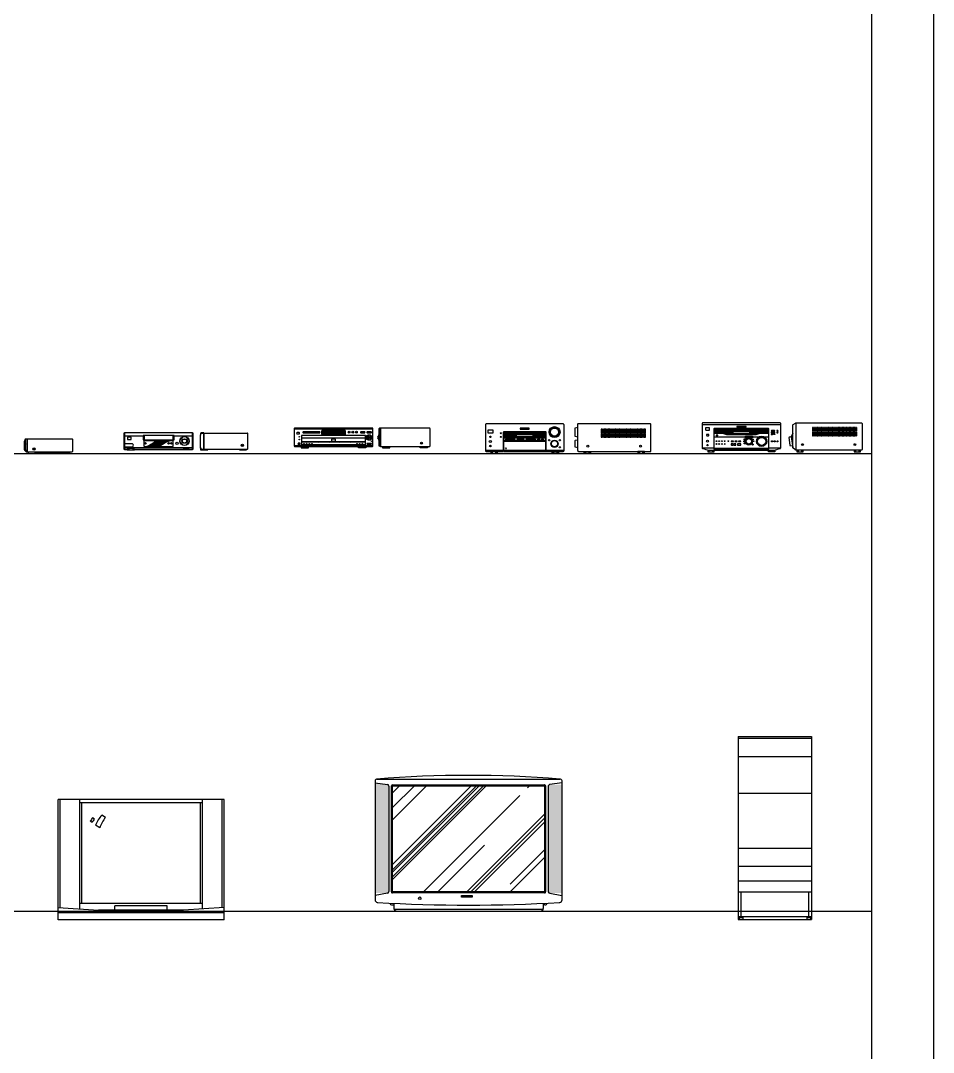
# Model space of a CAD drawing. Header units: inches. Extents: x 11.6 to 54.1, y 10.7 to 35.5.
# Drawn here: x 49.11 to 54.1, y 23.15 to 28.78 of the extents above; entities that cross this region are included whole.
import ezdxf

# ---------------------------------------------------------------- set-up
doc = ezdxf.new("R2010")
doc.units = ezdxf.units.IN
doc.header["$MEASUREMENT"] = 0
for name, color, linetype in [('02', 2, 'Continuous'), ('1', 1, 'Continuous'), ('4', 4, 'Continuous'), ('8', 8, 'Continuous'), ('kadrbm', 4, 'Continuous')]:
    doc.layers.add(name, color=color, linetype=linetype)
pattern_1 = [(45, (-3.137542, 29.3157536), (-0.001325825215, 0.001325825215), [])]
pattern_2 = [(45, (-2.9927553, 29.324143), (-0.00220970869, 0.00220970869), [])]
pattern_3 = [(45, (-2.881406, 29.748121), (-0.00265165043, 0.00265165043), [])]

# ---------------------------------------------------------------- blocks, each defined once
blk = doc.blocks.new('kadrbm')
at = {"layer": 'kadrbm', "color": 4}
blk.add_lwpolyline([(0, 0), (0, 24.7972), (21, 24.7972), (21, 0), (0, 0)], close=True, dxfattribs=at)
blk.add_lwpolyline([(20.6631, 0.3257), (20.6631, 24.4603), (0.3369, 24.4603), (0.3369, 0.3257), (20.6631, 0.3257)], dxfattribs=at)

msp = doc.modelspace()

# ---------------------------------------------------------------- hatches: boundary and pattern name
at = {"layer": '4'}
h = msp.add_hatch(dxfattribs=at)
h.set_pattern_fill('DOTS,_O', color=256, scale=0.006)
h.set_pattern_definition([(0, (51.36259, 21.166839), (0.0047625, 0.009525), [0, -0.009525])])
h.paths.add_polyline_path([(51.0479, 24.0171), (51.1229, 24.0171), (51.1229, 24.6082), (51.0479, 24.6188)])
h.paths.add_polyline_path([(51.9945, 24.6082), (51.9945, 24.0171), (52.0695, 24.0171), (52.0695, 24.6082)])
at = {"layer": '8'}
h = msp.add_hatch(dxfattribs=at)
h.set_pattern_fill('ANSI31,_O', color=256, scale=0.04)
h.set_pattern_definition([(45, (-3.436903, 28.9721696), (-0.0035355339, 0.0035355339), [])])
h.paths.add_polyline_path([(53.0281, 26.5638), (53.0709, 26.5638), (53.0709, 26.566), (53.0281, 26.566)])
h = msp.add_hatch(dxfattribs=at)
h.set_pattern_fill('ANSI31,_O', color=256, scale=0.03)
h.set_pattern_definition(pattern_3)
edge = h.paths.add_edge_path()
edge.add_line((50.7559, 26.5414), (50.7559, 26.5254))
edge.add_arc((50.7589, 26.5254), 0.003, 180, 270)
edge.add_line((50.7589, 26.5224), (50.8829, 26.5224))
edge.add_arc((50.8829, 26.5254), 0.003, 270, 360)
edge.add_line((50.8859, 26.5254), (50.8859, 26.5414))
edge.add_arc((50.8829, 26.5414), 0.003, 0, 90)
edge.add_line((50.8829, 26.5444), (50.7589, 26.5444))
edge.add_arc((50.7589, 26.5414), 0.003, 90, 180)
h = msp.add_hatch(dxfattribs=at)
h.set_pattern_fill('ANSI31,_O', color=256, scale=0.015)
h.set_pattern_definition(pattern_1)
h.paths.add_polyline_path([(51.6813, 26.5098, 1), (51.6743, 26.5098, 1)])
h = msp.add_hatch(dxfattribs=at)
h.set_pattern_fill('ANSI31,_O', color=256, scale=0.035)
h.set_pattern_definition([(45, (-3.5777544, 28.96378), (-0.00309359217, 0.00309359217), [])])
h.paths.add_polyline_path([(51.7534, 26.5382, 0.414214), (51.7514, 26.5362), (51.7514, 26.5042), (51.9794, 26.5042), (51.9794, 26.5362, 0.414214), (51.9774, 26.5382)])
h.paths.add_polyline_path([(51.9466, 26.5166), (51.9466, 26.5144), (51.9358, 26.5144), (51.9358, 26.5166)], flags=16)
h.paths.add_polyline_path([(51.9331, 26.5222), (51.9331, 26.5199), (51.9218, 26.5199), (51.9218, 26.5222)], flags=16)
h.paths.add_polyline_path([(51.9114, 26.521), (51.9114, 26.5122), (51.8195, 26.5122), (51.8195, 26.521)], flags=16)
h.paths.add_polyline_path([(51.8769, 26.5239), (51.8539, 26.5239), (51.8539, 26.5297), (51.8769, 26.5297)], flags=16)
h.paths.add_polyline_path([(51.8357, 26.5239), (51.8278, 26.5239), (51.8278, 26.5305), (51.8357, 26.5305)], flags=16)
h.paths.add_polyline_path([(51.7797, 26.5145), (51.7797, 26.5111), (51.7657, 26.5111), (51.7657, 26.5145)], flags=16)
h = msp.add_hatch(dxfattribs=at)
h.set_pattern_fill('ANSI31,_O', color=256, scale=0.04)
h.set_pattern_definition([(45, (-3.5777544, 28.96378), (-0.0035355339, 0.0035355339), [])])
edge = h.paths.add_edge_path()
edge.add_line((51.8434, 26.5534), (51.8874, 26.5534))
edge.add_arc((51.8874, 26.5544), 0.001, 270, 360)
edge.add_line((51.8884, 26.5544), (51.8884, 26.5554))
edge.add_arc((51.8874, 26.5554), 0.001, 0, 90)
edge.add_line((51.8874, 26.5564), (51.8434, 26.5564))
edge.add_arc((51.8434, 26.5554), 0.001, 90, 180)
edge.add_line((51.8424, 26.5554), (51.8424, 26.5544))
edge.add_arc((51.8434, 26.5544), 0.001, 180, 270)
h = msp.add_hatch(dxfattribs=at)
h.set_pattern_fill('ANSI31,_O', color=256, scale=0.035)
h.set_pattern_definition([(45, (-3.436903, 28.9721696), (-0.00309359217, 0.00309359217), [])])
h.paths.add_polyline_path([(53.1276, 26.5225, 0.068452), (53.1303, 26.5229), (53.1477, 26.5288, -0.095415), (53.1514, 26.5295), (53.1995, 26.5295), (53.1995, 26.5525, 0.414214), (53.1965, 26.5555), (52.9025, 26.5555, 0.414214), (52.8995, 26.5525), (52.8995, 26.5295), (52.9492, 26.5295), (52.9503, 26.5292, -0.026788), (52.9513, 26.5288), (52.9687, 26.5229, 0.068452), (52.9714, 26.5225)])
h.paths.add_polyline_path([(53.0955, 26.5394), (53.0955, 26.5306), (53.0036, 26.5306), (53.0036, 26.5394)], flags=16)
h.paths.add_polyline_path([(52.93, 26.538, -1), (52.935, 26.538, -1)], flags=16)
h.paths.add_polyline_path([(52.915, 26.538, -1), (52.92, 26.538, -1)], flags=16)
h = msp.add_hatch(dxfattribs=at)
h.set_pattern_fill('ANSI31,_O', color=256, scale=0.03)
h.set_pattern_definition([(45, (-2.9943394, 29.736562), (-0.00265165043, 0.00265165043), [])])
h.paths.add_polyline_path([(49.8972, 26.4759, -0.146364), (49.9365, 26.4879), (49.8706, 26.4879, 0.1544), (49.8334, 26.4743, -0.095406), (49.8001, 26.4579), (49.8664, 26.4579, 0.099337)])
h = msp.add_hatch(dxfattribs=at)
h.set_pattern_fill('ANSI31,_O', color=256, scale=0.02)
h.set_pattern_definition([(45, (-2.881406, 29.7481211), (-0.00176776695, 0.00176776695), [])])
h.paths.add_polyline_path([(50.6268, 26.4688), (50.6392, 26.4688), (50.6392, 26.4747), (50.6268, 26.4747)])
h = msp.add_hatch(dxfattribs=at)
h.set_pattern_fill('ANSI31,_O', color=256, scale=0.03)
h.set_pattern_definition(pattern_3)
h.paths.add_polyline_path([(50.6462, 26.4824), (50.6462, 26.4804), (50.9959, 26.4804), (50.9959, 26.4824)])
h = msp.add_hatch(dxfattribs=at)
h.set_pattern_fill('ANSI31,_O', color=256, scale=0.015)
h.set_pattern_definition(pattern_1)
h.paths.add_polyline_path([(51.6803, 26.4594, 1), (51.6753, 26.4594, 1)])
h = msp.add_hatch(dxfattribs=at)
h.set_pattern_fill('ANSI31,_O', color=256, scale=0.025)
h.set_pattern_definition(pattern_2)
h.paths.add_polyline_path([(52.8623, 26.4647, 1), (52.8663, 26.4647, 1)])
h = msp.add_hatch(dxfattribs=at)
h.set_pattern_fill('ANSI31,_O', color=256, scale=0.025)
h.set_pattern_definition(pattern_2)
h.paths.add_polyline_path([(53.1178, 26.4859, 1), (53.1138, 26.4859, 1)])

# ---------------------------------------------------------------- linework, layer by layer
at = {"layer": '02'}
for p, q in [((53.2645, 26.5755), (52.8345, 26.5755)), ((53.3468, 26.5855), (53.3468, 26.4376)), ((49.6786, 26.5159), (49.7796, 26.5159)), ((49.9496, 26.5159), (50.0506, 26.5159)), ((50.0974, 26.5299), (50.3497, 26.5299)), ((50.1107, 26.5299), (50.1107, 26.4419)), ((50.1117, 26.5309), (50.1117, 26.5299)), ((50.1117, 26.5299), (50.1117, 26.4419)), ((50.3517, 26.4439), (50.3517, 26.5279)), ((51.0359, 26.5524), (50.6059, 26.5524)), ((50.9959, 26.5024), (50.6462, 26.5024)), ((50.6645, 26.5325), (50.6645, 26.5365)), ((50.6747, 26.5325), (50.6747, 26.5365)), ((50.6849, 26.5325), (50.6849, 26.5365)), ((50.6952, 26.5325), (50.6952, 26.5365)), ((50.7054, 26.5325), (50.7054, 26.5365)), ((50.7157, 26.5325), (50.7157, 26.5365)), ((50.7259, 26.5325), (50.7259, 26.5365)), ((50.7361, 26.5325), (50.7361, 26.5365)), ((50.9807, 26.5325), (50.9807, 26.5365)), ((51.0155, 26.5325), (51.0155, 26.5365)), ((51.0778, 26.4576), (51.0778, 26.5574)), ((51.0788, 26.4576), (51.0788, 26.5574)), ((51.7514, 26.5042), (51.9794, 26.5042)), ((52.8995, 26.5105), (53.0716, 26.5105)), ((53.0906, 26.5081), (53.0906, 26.5143)), ((53.1096, 26.5105), (53.1486, 26.5105)), ((53.1722, 26.5105), (53.1995, 26.5105)), ((53.2228, 26.5436), (53.2228, 26.5405)), ((53.2228, 26.5349), (53.2228, 26.5318)), ((49.1353, 26.471), (49.1353, 26.469)), ((49.1353, 26.4555), (49.1353, 26.4523)), ((49.1448, 26.498), (49.1448, 26.428)), ((49.1458, 26.498), (49.1458, 26.428)), ((49.3953, 26.431), (49.3953, 26.495)), ((49.6786, 26.4509), (50.0506, 26.4509)), ((49.6786, 26.4489), (50.0506, 26.4489)), ((50.6059, 26.4624), (50.6462, 26.4624)), ((50.9959, 26.4824), (50.6462, 26.4824)), ((50.9959, 26.4804), (50.6462, 26.4804)), ((50.9959, 26.4658), (50.6462, 26.4658)), ((50.6462, 26.4604), (50.9959, 26.4604)), ((50.9959, 26.4624), (51.0359, 26.4624)), ((51.0155, 26.4703), (51.0155, 26.4743)), ((51.7514, 26.4922), (51.9794, 26.4922)), ((51.7514, 26.4912), (51.9794, 26.4912)), ((51.7514, 26.4862), (51.9794, 26.4862)), ((51.7739, 26.4963), (51.7739, 26.4933)), ((51.7859, 26.4963), (51.7859, 26.4933)), ((51.7979, 26.4963), (51.7979, 26.4933)), ((51.8364, 26.4963), (51.8364, 26.4933)), ((51.8484, 26.4963), (51.8484, 26.4933)), ((51.8867, 26.4963), (51.8867, 26.4933)), ((51.8987, 26.4963), (51.8987, 26.4933)), ((51.9107, 26.4963), (51.9107, 26.4933)), ((52.8345, 26.4495), (52.8995, 26.4495)), ((52.8995, 26.4475), (53.1995, 26.4475)), ((53.1995, 26.4495), (53.2645, 26.4495)), ((49.1906, 26.425), (49.34, 26.425)), ((50.099, 26.4419), (50.3497, 26.4419)), ((50.1117, 26.4419), (50.1117, 26.4409)), ((51.6504, 26.4362), (52.0804, 26.4362)), ((51.6831, 26.4292), (51.6831, 26.4192)), ((51.6869, 26.4292), (51.6869, 26.4192)), ((51.6883, 26.4292), (51.6883, 26.4192)), ((51.7059, 26.4292), (51.7059, 26.4192)), ((51.7104, 26.4292), (51.7104, 26.4192)), ((51.7142, 26.4292), (51.7142, 26.4193)), ((52.0181, 26.4292), (52.0181, 26.4192)), ((52.0219, 26.4292), (52.0219, 26.4192)), ((52.0233, 26.4292), (52.0233, 26.4192)), ((52.0409, 26.4292), (52.0409, 26.4192)), ((52.0454, 26.4292), (52.0454, 26.4192)), ((52.0492, 26.4292), (52.0492, 26.4193)), ((52.1925, 26.4292), (52.1925, 26.4192)), ((52.1963, 26.4292), (52.1963, 26.4192)), ((52.1977, 26.4292), (52.1977, 26.4192)), ((52.2153, 26.4292), (52.2153, 26.4192)), ((52.2198, 26.4292), (52.2198, 26.4192)), ((52.2235, 26.4292), (52.2235, 26.4193)), ((52.487, 26.4292), (52.487, 26.4192)), ((52.4908, 26.4292), (52.4908, 26.4192)), ((52.4922, 26.4292), (52.4922, 26.4192)), ((52.5099, 26.4292), (52.5099, 26.4192)), ((52.5144, 26.4292), (52.5144, 26.4192)), ((52.5181, 26.4292), (52.5181, 26.4193)), ((52.8703, 26.438), (52.8703, 26.4275)), ((52.8722, 26.4378), (52.8722, 26.4275)), ((52.8925, 26.4375), (52.8925, 26.4275)), ((52.8977, 26.4375), (52.8977, 26.4275)), ((53.2034, 26.4375), (53.2034, 26.4275)), ((53.2047, 26.4375), (53.2047, 26.4275)), ((53.2289, 26.438), (53.2289, 26.4275)), ((53.2308, 26.4383), (53.2308, 26.4275)), ((53.355, 26.4375), (53.355, 26.4275)), ((53.3589, 26.4375), (53.3589, 26.4275)), ((53.3602, 26.4375), (53.3602, 26.4275)), ((53.3779, 26.4375), (53.3779, 26.4275)), ((53.3824, 26.4375), (53.3824, 26.4275)), ((53.3861, 26.4375), (53.3861, 26.4277)), ((53.6682, 26.4375), (53.6682, 26.4275)), ((53.672, 26.4375), (53.672, 26.4275)), ((53.6734, 26.4375), (53.6734, 26.4275)), ((53.691, 26.4375), (53.691, 26.4275)), ((53.6955, 26.4375), (53.6955, 26.4275)), ((53.6993, 26.4375), (53.6993, 26.4277)), ((53.0323, 24.8727), (53.4323, 24.8727)), ((53.0323, 24.8727), (53.0323, 23.8727)), ((53.4323, 24.8727), (53.4323, 23.8727)), ((53.0323, 24.8627), (53.4323, 24.8627)), ((53.0323, 24.7627), (53.4323, 24.7627)), ((51.0479, 24.6304), (51.0479, 23.978)), ((51.057, 24.6397), (52.0581, 24.6397)), ((51.1436, 24.4834), (51.2624, 24.6022)), ((51.1436, 24.1298), (51.616, 24.6022)), ((51.1436, 24.4162), (51.3296, 24.6022)), ((51.1436, 24.5647), (51.1811, 24.6022)), ((51.1436, 24.0909), (51.6549, 24.6022)), ((51.1436, 24.144), (51.6018, 24.6022)), ((51.1436, 24.1051), (51.6407, 24.6022)), ((51.1436, 24.1723), (51.5735, 24.6022)), ((51.8816, 24.592), (51.8917, 24.6022)), ((52.0695, 23.9787), (52.0695, 24.6304)), ((51.3127, 24.0231), (51.8398, 24.5503)), ((53.0323, 24.5627), (53.4323, 24.5627)), ((50.2226, 24.5276), (49.3154, 24.5276)), ((49.3154, 23.8693), (49.3154, 24.5276)), ((49.3262, 23.9353), (49.3262, 24.5276)), ((49.4342, 23.9297), (49.4342, 24.5276)), ((50.1038, 24.5096), (49.4342, 24.5096)), ((49.445, 23.9588), (49.445, 24.5096)), ((50.093, 23.9588), (50.093, 24.5096)), ((50.1038, 23.9297), (50.1038, 24.5276)), ((50.2118, 23.9353), (50.2118, 24.5276)), ((50.2226, 23.8693), (50.2226, 24.5276)), ((49.5132, 24.4213), (49.5038, 24.4279)), ((49.5743, 24.4298), (49.5544, 24.4427)), ((51.5495, 24.0231), (51.9736, 24.4472)), ((51.5707, 24.0231), (51.9736, 24.426)), ((49.5014, 24.4018), (49.4911, 24.4085)), ((49.5429, 24.3724), (49.5194, 24.3883)), ((51.592, 24.0231), (51.9736, 24.4048)), ((51.3904, 24.0231), (51.6454, 24.2781)), ((51.7869, 24.066), (51.9736, 24.2527)), ((53.0323, 24.2627), (53.4323, 24.2627)), ((51.7864, 24.0231), (51.9736, 24.2103)), ((53.0323, 24.1627), (53.4323, 24.1627)), ((53.0323, 24.0827), (53.4323, 24.0827)), ((51.3127, 24.0231), (51.3414, 24.0518)), ((53.0323, 24.0227), (53.4323, 24.0227)), ((53.0473, 24.0227), (53.0473, 23.8877)), ((53.4173, 24.0227), (53.4173, 23.8877)), ((49.3154, 23.9371), (49.5364, 23.9233)), ((50.2226, 23.9082), (49.3154, 23.9082)), ((50.1038, 23.9588), (49.4342, 23.9588)), ((50.0017, 23.9233), (49.5364, 23.9233)), ((49.626, 23.9223), (49.626, 23.947)), ((49.9121, 23.947), (49.626, 23.947)), ((49.9121, 23.9223), (49.9121, 23.947)), ((50.2226, 23.9371), (50.0017, 23.9233)), ((51.1416, 23.9513), (51.15, 23.9513)), ((51.15, 23.9604), (51.15, 23.9317)), ((51.1507, 23.928), (51.9665, 23.928)), ((51.1627, 23.918), (51.9545, 23.918)), ((51.9672, 23.9604), (51.9672, 23.9317)), ((51.9756, 23.9513), (51.9672, 23.9513)), ((50.2226, 23.8693), (49.3154, 23.8693)), ((50.2207, 23.8693), (49.3157, 23.8693)), ((53.0323, 23.8877), (53.4323, 23.8877)), ((53.0323, 23.8727), (53.4323, 23.8727)), ((53.0373, 23.8827), (53.0573, 23.8827)), ((53.0373, 23.8827), (53.0373, 23.8727)), ((53.0573, 23.8827), (53.0573, 23.8727)), ((53.4073, 23.8827), (53.4273, 23.8827)), ((53.4073, 23.8827), (53.4073, 23.8727)), ((53.4273, 23.8827), (53.4273, 23.8727))]:
    msp.add_line(p, q, dxfattribs=at)
for points in [[(51.9804, 26.4292), (52.0754, 26.4292, 0.340481), (52.0804, 26.4362), (52.0804, 26.5752, 0.414214), (52.0754, 26.5802), (51.6554, 26.5802, 0.414214), (51.6504, 26.5752), (51.6504, 26.4362, 0.340481), (51.6554, 26.4292), (51.7504, 26.4292), (51.7504, 26.4362), (51.7524, 26.4362), (51.7524, 26.4292), (51.9784, 26.4292), (51.9784, 26.4362), (51.9804, 26.4362)], [(52.1541, 26.437, 0.198912), (52.1547, 26.4356), (52.1605, 26.4297, 0.198912), (52.1619, 26.4292), (52.5531, 26.4292, 0.414214), (52.5551, 26.4312), (52.5551, 26.5782, 0.414214), (52.5531, 26.5802), (52.1561, 26.5802, 0.414214), (52.1541, 26.5782)], [(52.8554, 26.5471), (52.8753, 26.5471, 0.414214), (52.8763, 26.5481), (52.8763, 26.5586, 0.414214), (52.8753, 26.5596), (52.8554, 26.5596, 0.414214), (52.8544, 26.5586), (52.8544, 26.5481, 0.414214)], [(53.7059, 26.4375), (53.3477, 26.4375, -0.170336), (53.3445, 26.4386), (53.3328, 26.448, -0.227805), (53.3309, 26.452), (53.3309, 26.5739, -0.250765), (53.3322, 26.5764), (53.3452, 26.585, -0.148069), (53.3468, 26.5855), (53.7059, 26.5855, -0.414214), (53.7089, 26.5825), (53.7089, 26.4405, -0.414214)], [(49.6957, 26.4956), (49.7136, 26.4956, 0.414214), (49.7146, 26.4966), (49.7146, 26.5079, 0.414214), (49.7136, 26.5089), (49.6957, 26.5089, 0.414214), (49.6947, 26.5079), (49.6947, 26.4966, 0.414214)], [(49.7806, 26.4929), (49.9486, 26.4929, 0.414214), (49.9496, 26.4939), (49.9496, 26.5169, 0.414214), (49.9486, 26.5179), (49.7806, 26.5179, 0.414214), (49.7796, 26.5169), (49.7796, 26.4939, 0.414214)], [(49.7855, 26.5144, -0.893923), (49.7865, 26.5144), (49.7865, 26.4964, -0.893923), (49.7855, 26.4964)], [(49.9437, 26.5144, 0.893923), (49.9427, 26.5144), (49.9427, 26.4964, 0.893923), (49.9437, 26.4964)], [(50.6059, 26.4604, 0.414214), (50.6089, 26.4574), (51.0329, 26.4574, 0.414214), (51.0359, 26.4604), (51.0359, 26.5544, 0.414214), (51.0329, 26.5574), (50.6089, 26.5574, 0.414214), (50.6059, 26.5544)], [(50.6225, 26.5254), (50.6324, 26.5254, 0.815139), (50.6324, 26.5334), (50.6225, 26.5334, 0.815139)], [(50.655, 26.5325), (50.7452, 26.5325, 0.815139), (50.7452, 26.5365), (50.655, 26.5365, 0.815139)], [(50.7559, 26.5414), (50.7559, 26.5254, 0.414214), (50.7589, 26.5224), (50.8829, 26.5224, 0.414214), (50.8859, 26.5254), (50.8859, 26.5414, 0.414214), (50.8829, 26.5444), (50.7589, 26.5444, 0.414214)], [(50.9698, 26.5325), (50.9915, 26.5325, 0.815139), (50.9915, 26.5365), (50.9698, 26.5365, 0.815139)], [(51.0047, 26.5325), (51.0263, 26.5325, 0.815139), (51.0263, 26.5365), (51.0047, 26.5365, 0.815139)], [(51.0778, 26.4576, 0.089934), (51.0785, 26.4574), (51.3461, 26.4574, 0.414214), (51.3481, 26.4594), (51.3481, 26.5554, 0.414214), (51.3461, 26.5574), (51.0735, 26.5574, 0.089934), (51.0728, 26.5573), (51.0694, 26.5549, 0.312633), (51.0681, 26.553), (51.0681, 26.4618, 0.312633), (51.0694, 26.4599)], [(51.8434, 26.5534), (51.8874, 26.5534, 0.414214), (51.8884, 26.5544), (51.8884, 26.5554, 0.414214), (51.8874, 26.5564), (51.8434, 26.5564, 0.414214), (51.8424, 26.5554), (51.8424, 26.5544, 0.414214)], [(52.8607, 26.516), (52.8702, 26.516, 0.414214), (52.8712, 26.517), (52.8712, 26.5216, 0.414214), (52.8702, 26.5226), (52.8607, 26.5226, 0.414214), (52.8597, 26.5216), (52.8597, 26.517, 0.414214)], [(52.8995, 26.5525), (52.8995, 26.4425), (53.1995, 26.4425), (53.1995, 26.5525, 0.414214), (53.1965, 26.5555), (52.9025, 26.5555, 0.414214)], [(52.9137, 26.5152), (52.9195, 26.5152, 0.414214), (52.9205, 26.5162), (52.9205, 26.5181, 0.414214), (52.9195, 26.5191), (52.9137, 26.5191, 0.414214), (52.9127, 26.5181), (52.9127, 26.5162, 0.414214)], [(53.0726, 26.5043, -0.414214), (53.0716, 26.5053), (53.0716, 26.5133, -0.414214), (53.0726, 26.5143), (53.1086, 26.5143, -0.414214), (53.1096, 26.5133), (53.1096, 26.5053, -0.414214), (53.1086, 26.5043), (53.104, 26.5043, -0.142157), (53.1029, 26.5046, 0.290178), (53.0783, 26.5046, -0.142157), (53.0772, 26.5043)], [(53.214, 26.5405), (53.2315, 26.5405, 0.414214), (53.2325, 26.5415), (53.2325, 26.5426, 0.414214), (53.2315, 26.5436), (53.214, 26.5436, 0.414214), (53.213, 26.5426), (53.213, 26.5415, 0.414214)], [(53.214, 26.5318), (53.2315, 26.5318, 0.414214), (53.2325, 26.5328), (53.2325, 26.5339, 0.414214), (53.2315, 26.5349), (53.214, 26.5349, 0.414214), (53.213, 26.5339), (53.213, 26.5328, 0.414214)], [(53.214, 26.5231), (53.2197, 26.5231, 0.414214), (53.2207, 26.5241), (53.2207, 26.5252, 0.414214), (53.2197, 26.5262), (53.214, 26.5262, 0.414214), (53.213, 26.5252), (53.213, 26.5241, 0.414214)], [(53.2315, 26.5231), (53.2258, 26.5231, -0.414214), (53.2248, 26.5241), (53.2248, 26.5252, -0.414214), (53.2258, 26.5262), (53.2315, 26.5262, -0.414214), (53.2325, 26.5252), (53.2325, 26.5241, -0.414214)], [(53.2438, 26.5405), (53.2488, 26.5405, 0.414214), (53.2498, 26.5415), (53.2498, 26.5426, 0.414214), (53.2488, 26.5436), (53.2438, 26.5436, 0.414214), (53.2428, 26.5426), (53.2428, 26.5415, 0.414214)], [(53.2438, 26.5318), (53.2488, 26.5318, 0.414214), (53.2498, 26.5328), (53.2498, 26.5339, 0.414214), (53.2488, 26.5349), (53.2438, 26.5349, 0.414214), (53.2428, 26.5339), (53.2428, 26.5328, 0.414214)], [(49.7336, 26.4379), (49.7336, 26.4409, 0.25), (49.6936, 26.4409), (49.6936, 26.4379)], [(49.7856, 26.4579), (49.9436, 26.4579, 0.414214), (49.9446, 26.4589), (49.9446, 26.4869, 0.414214), (49.9436, 26.4879), (49.7856, 26.4879, 0.414214), (49.7846, 26.4869), (49.7846, 26.4589, 0.414214)], [(49.9956, 26.4379), (49.9956, 26.4409, -0.25), (50.0356, 26.4409), (50.0356, 26.4379)], [(51.0047, 26.4703), (51.0263, 26.4703, 0.815139), (51.0263, 26.4743), (51.0047, 26.4743, 0.815139)], [(52.995, 26.4839), (53.0057, 26.4839, 0.414214), (53.0067, 26.4849), (53.0067, 26.4859, 0.414214), (53.0057, 26.4869), (52.995, 26.4869, 0.414214), (52.994, 26.4859), (52.994, 26.4849, 0.414214)], [(52.9951, 26.4651), (53.0045, 26.4651, 0.414214), (53.0055, 26.4661), (53.0055, 26.4706, 0.414214), (53.0045, 26.4716), (52.9951, 26.4716, 0.414214), (52.9941, 26.4706), (52.9941, 26.4661, 0.414214)], [(53.0091, 26.4651), (53.0186, 26.4651, 0.414214), (53.0196, 26.4661), (53.0196, 26.4706, 0.414214), (53.0186, 26.4716), (53.0091, 26.4716, 0.414214), (53.0081, 26.4706), (53.0081, 26.4661, 0.414214)], [(53.015, 26.4839), (53.0257, 26.4839, 0.414214), (53.0267, 26.4849), (53.0267, 26.4859, 0.414214), (53.0257, 26.4869), (53.015, 26.4869, 0.414214), (53.014, 26.4859), (53.014, 26.4849, 0.414214)], [(53.0294, 26.4651), (53.0457, 26.4651, 0.414214), (53.0467, 26.4661), (53.0467, 26.4706, 0.414214), (53.0457, 26.4716), (53.0294, 26.4716, 0.414214), (53.0284, 26.4706), (53.0284, 26.4661, 0.414214)], [(53.035, 26.4839), (53.0457, 26.4839, 0.414214), (53.0467, 26.4849), (53.0467, 26.4859, 0.414214), (53.0457, 26.4869), (53.035, 26.4869, 0.414214), (53.034, 26.4859), (53.034, 26.4849, 0.414214)], [(51.6824, 26.4192), (51.7134, 26.4192, 0.414214), (51.7154, 26.4212), (51.7154, 26.4292), (51.6804, 26.4292), (51.6804, 26.4212, 0.414214)], [(52.0484, 26.4192), (52.0174, 26.4192, -0.414214), (52.0154, 26.4212), (52.0154, 26.4292), (52.0504, 26.4292), (52.0504, 26.4212, -0.414214)], [(52.2228, 26.4192), (52.1918, 26.4192, -0.414214), (52.1898, 26.4212), (52.1898, 26.4292), (52.2248, 26.4292), (52.2248, 26.4212, -0.414214)], [(52.4863, 26.4192), (52.5173, 26.4192, 0.414214), (52.5193, 26.4212), (52.5193, 26.4292), (52.4843, 26.4292), (52.4843, 26.4212, 0.414214)], [(53.3543, 26.4275), (53.3853, 26.4275, 0.414214), (53.3873, 26.4295), (53.3873, 26.4375), (53.3523, 26.4375), (53.3523, 26.4295, 0.414214)], [(53.6675, 26.4275), (53.6985, 26.4275, 0.414214), (53.7005, 26.4295), (53.7005, 26.4375), (53.6655, 26.4375), (53.6655, 26.4295, 0.414214)]]:
    msp.add_lwpolyline(points, format="xyb", close=True, dxfattribs=at)
for points in [[(51.8404, 26.5519), (51.8904, 26.5519), (51.8904, 26.5579), (51.8404, 26.5579)], [(53.0241, 26.5628), (53.0749, 26.5628), (53.0749, 26.567), (53.0241, 26.567)], [(53.0281, 26.5638), (53.0709, 26.5638), (53.0709, 26.566), (53.0281, 26.566)], [(53.4381, 26.54), (53.4401, 26.54), (53.4401, 26.56), (53.4381, 26.56)], [(53.4431, 26.54), (53.4451, 26.54), (53.4451, 26.56), (53.4431, 26.56)], [(53.4481, 26.54), (53.4501, 26.54), (53.4501, 26.56), (53.4481, 26.56)], [(53.4531, 26.54), (53.4551, 26.54), (53.4551, 26.56), (53.4531, 26.56)], [(53.4581, 26.54), (53.4601, 26.54), (53.4601, 26.56), (53.4581, 26.56)], [(53.4631, 26.54), (53.4651, 26.54), (53.4651, 26.56), (53.4631, 26.56)], [(53.4681, 26.54), (53.4701, 26.54), (53.4701, 26.56), (53.4681, 26.56)], [(53.4731, 26.54), (53.4751, 26.54), (53.4751, 26.56), (53.4731, 26.56)], [(53.4781, 26.54), (53.4801, 26.54), (53.4801, 26.56), (53.4781, 26.56)], [(53.4831, 26.54), (53.4851, 26.54), (53.4851, 26.56), (53.4831, 26.56)], [(53.4881, 26.54), (53.4901, 26.54), (53.4901, 26.56), (53.4881, 26.56)], [(53.4931, 26.54), (53.4951, 26.54), (53.4951, 26.56), (53.4931, 26.56)], [(53.4981, 26.54), (53.5001, 26.54), (53.5001, 26.56), (53.4981, 26.56)], [(53.5031, 26.54), (53.5051, 26.54), (53.5051, 26.56), (53.5031, 26.56)], [(53.5081, 26.54), (53.5101, 26.54), (53.5101, 26.56), (53.5081, 26.56)], [(53.5131, 26.54), (53.5151, 26.54), (53.5151, 26.56), (53.5131, 26.56)], [(53.5181, 26.54), (53.5201, 26.54), (53.5201, 26.56), (53.5181, 26.56)], [(53.5231, 26.54), (53.5251, 26.54), (53.5251, 26.56), (53.5231, 26.56)], [(53.5281, 26.54), (53.5301, 26.54), (53.5301, 26.56), (53.5281, 26.56)], [(53.5331, 26.54), (53.5351, 26.54), (53.5351, 26.56), (53.5331, 26.56)], [(53.5381, 26.54), (53.5401, 26.54), (53.5401, 26.56), (53.5381, 26.56)], [(53.5431, 26.54), (53.5451, 26.54), (53.5451, 26.56), (53.5431, 26.56)], [(53.5481, 26.54), (53.5501, 26.54), (53.5501, 26.56), (53.5481, 26.56)], [(53.5531, 26.54), (53.5551, 26.54), (53.5551, 26.56), (53.5531, 26.56)], [(53.5581, 26.54), (53.5601, 26.54), (53.5601, 26.56), (53.5581, 26.56)], [(53.5631, 26.54), (53.5651, 26.54), (53.5651, 26.56), (53.5631, 26.56)], [(53.5681, 26.54), (53.5701, 26.54), (53.5701, 26.56), (53.5681, 26.56)], [(53.5731, 26.54), (53.5751, 26.54), (53.5751, 26.56), (53.5731, 26.56)], [(53.5781, 26.54), (53.5801, 26.54), (53.5801, 26.56), (53.5781, 26.56)], [(53.5831, 26.54), (53.5851, 26.54), (53.5851, 26.56), (53.5831, 26.56)], [(53.5881, 26.54), (53.5901, 26.54), (53.5901, 26.56), (53.5881, 26.56)], [(53.5931, 26.54), (53.5951, 26.54), (53.5951, 26.56), (53.5931, 26.56)], [(53.5981, 26.54), (53.6001, 26.54), (53.6001, 26.56), (53.5981, 26.56)], [(53.6031, 26.54), (53.6051, 26.54), (53.6051, 26.56), (53.6031, 26.56)], [(53.6081, 26.54), (53.6101, 26.54), (53.6101, 26.56), (53.6081, 26.56)], [(53.6131, 26.54), (53.6151, 26.54), (53.6151, 26.56), (53.6131, 26.56)], [(53.6181, 26.54), (53.6201, 26.54), (53.6201, 26.56), (53.6181, 26.56)], [(53.6231, 26.54), (53.6251, 26.54), (53.6251, 26.56), (53.6231, 26.56)], [(53.6281, 26.54), (53.6301, 26.54), (53.6301, 26.56), (53.6281, 26.56)], [(53.6331, 26.54), (53.6351, 26.54), (53.6351, 26.56), (53.6331, 26.56)], [(53.6381, 26.54), (53.6401, 26.54), (53.6401, 26.56), (53.6381, 26.56)], [(53.6431, 26.54), (53.6451, 26.54), (53.6451, 26.56), (53.6431, 26.56)], [(53.6481, 26.54), (53.6501, 26.54), (53.6501, 26.56), (53.6481, 26.56)], [(53.6531, 26.54), (53.6551, 26.54), (53.6551, 26.56), (53.6531, 26.56)], [(53.6581, 26.54), (53.6601, 26.54), (53.6601, 26.56), (53.6581, 26.56)], [(53.6631, 26.54), (53.6651, 26.54), (53.6651, 26.56), (53.6631, 26.56)], [(53.6681, 26.54), (53.6701, 26.54), (53.6701, 26.56), (53.6681, 26.56)], [(53.6731, 26.54), (53.6751, 26.54), (53.6751, 26.56), (53.6731, 26.56)], [(53.6781, 26.54), (53.6801, 26.54), (53.6801, 26.56), (53.6781, 26.56)], [(51.664, 26.5309), (51.6929, 26.5309), (51.6929, 26.5466), (51.664, 26.5466)], [(51.7657, 26.5111), (51.7797, 26.5111), (51.7797, 26.5145), (51.7657, 26.5145)], [(51.8195, 26.5122), (51.9114, 26.5122), (51.9114, 26.521), (51.8195, 26.521)], [(51.8278, 26.5239), (51.8357, 26.5239), (51.8357, 26.5305), (51.8278, 26.5305)], [(51.8539, 26.5239), (51.8769, 26.5239), (51.8769, 26.5297), (51.8539, 26.5297)], [(51.9218, 26.5199), (51.9331, 26.5199), (51.9331, 26.5222), (51.9218, 26.5222)], [(51.9358, 26.5144), (51.9466, 26.5144), (51.9466, 26.5166), (51.9358, 26.5166)], [(52.2842, 26.5326), (52.2862, 26.5326), (52.2862, 26.5526), (52.2842, 26.5526)], [(52.2842, 26.5076), (52.2862, 26.5076), (52.2862, 26.5276), (52.2842, 26.5276)], [(52.2892, 26.5326), (52.2912, 26.5326), (52.2912, 26.5526), (52.2892, 26.5526)], [(52.2892, 26.5076), (52.2912, 26.5076), (52.2912, 26.5276), (52.2892, 26.5276)], [(52.2942, 26.5326), (52.2962, 26.5326), (52.2962, 26.5526), (52.2942, 26.5526)], [(52.2942, 26.5076), (52.2962, 26.5076), (52.2962, 26.5276), (52.2942, 26.5276)], [(52.2992, 26.5326), (52.3012, 26.5326), (52.3012, 26.5526), (52.2992, 26.5526)], [(52.2992, 26.5076), (52.3012, 26.5076), (52.3012, 26.5276), (52.2992, 26.5276)], [(52.3042, 26.5326), (52.3062, 26.5326), (52.3062, 26.5526), (52.3042, 26.5526)], [(52.3042, 26.5076), (52.3062, 26.5076), (52.3062, 26.5276), (52.3042, 26.5276)], [(52.3092, 26.5326), (52.3112, 26.5326), (52.3112, 26.5526), (52.3092, 26.5526)], [(52.3092, 26.5076), (52.3112, 26.5076), (52.3112, 26.5276), (52.3092, 26.5276)], [(52.3142, 26.5326), (52.3162, 26.5326), (52.3162, 26.5526), (52.3142, 26.5526)], [(52.3142, 26.5076), (52.3162, 26.5076), (52.3162, 26.5276), (52.3142, 26.5276)], [(52.3192, 26.5326), (52.3212, 26.5326), (52.3212, 26.5526), (52.3192, 26.5526)], [(52.3192, 26.5076), (52.3212, 26.5076), (52.3212, 26.5276), (52.3192, 26.5276)], [(52.3242, 26.5326), (52.3262, 26.5326), (52.3262, 26.5526), (52.3242, 26.5526)], [(52.3242, 26.5076), (52.3262, 26.5076), (52.3262, 26.5276), (52.3242, 26.5276)], [(52.3292, 26.5326), (52.3312, 26.5326), (52.3312, 26.5526), (52.3292, 26.5526)], [(52.3292, 26.5076), (52.3312, 26.5076), (52.3312, 26.5276), (52.3292, 26.5276)], [(52.3342, 26.5326), (52.3362, 26.5326), (52.3362, 26.5526), (52.3342, 26.5526)], [(52.3342, 26.5076), (52.3362, 26.5076), (52.3362, 26.5276), (52.3342, 26.5276)], [(52.3392, 26.5326), (52.3412, 26.5326), (52.3412, 26.5526), (52.3392, 26.5526)], [(52.3392, 26.5076), (52.3412, 26.5076), (52.3412, 26.5276), (52.3392, 26.5276)], [(52.3442, 26.5326), (52.3462, 26.5326), (52.3462, 26.5526), (52.3442, 26.5526)], [(52.3442, 26.5076), (52.3462, 26.5076), (52.3462, 26.5276), (52.3442, 26.5276)], [(52.3492, 26.5326), (52.3512, 26.5326), (52.3512, 26.5526), (52.3492, 26.5526)], [(52.3492, 26.5076), (52.3512, 26.5076), (52.3512, 26.5276), (52.3492, 26.5276)], [(52.3542, 26.5326), (52.3562, 26.5326), (52.3562, 26.5526), (52.3542, 26.5526)], [(52.3542, 26.5076), (52.3562, 26.5076), (52.3562, 26.5276), (52.3542, 26.5276)], [(52.3592, 26.5326), (52.3612, 26.5326), (52.3612, 26.5526), (52.3592, 26.5526)], [(52.3592, 26.5076), (52.3612, 26.5076), (52.3612, 26.5276), (52.3592, 26.5276)], [(52.3642, 26.5326), (52.3662, 26.5326), (52.3662, 26.5526), (52.3642, 26.5526)], [(52.3642, 26.5076), (52.3662, 26.5076), (52.3662, 26.5276), (52.3642, 26.5276)], [(52.3692, 26.5326), (52.3712, 26.5326), (52.3712, 26.5526), (52.3692, 26.5526)], [(52.3692, 26.5076), (52.3712, 26.5076), (52.3712, 26.5276), (52.3692, 26.5276)], [(52.3742, 26.5326), (52.3762, 26.5326), (52.3762, 26.5526), (52.3742, 26.5526)], [(52.3742, 26.5076), (52.3762, 26.5076), (52.3762, 26.5276), (52.3742, 26.5276)], [(52.3792, 26.5326), (52.3812, 26.5326), (52.3812, 26.5526), (52.3792, 26.5526)], [(52.3792, 26.5076), (52.3812, 26.5076), (52.3812, 26.5276), (52.3792, 26.5276)], [(52.3842, 26.5326), (52.3862, 26.5326), (52.3862, 26.5526), (52.3842, 26.5526)], [(52.3842, 26.5076), (52.3862, 26.5076), (52.3862, 26.5276), (52.3842, 26.5276)], [(52.3892, 26.5326), (52.3912, 26.5326), (52.3912, 26.5526), (52.3892, 26.5526)], [(52.3892, 26.5076), (52.3912, 26.5076), (52.3912, 26.5276), (52.3892, 26.5276)], [(52.3942, 26.5326), (52.3962, 26.5326), (52.3962, 26.5526), (52.3942, 26.5526)], [(52.3942, 26.5076), (52.3962, 26.5076), (52.3962, 26.5276), (52.3942, 26.5276)], [(52.3992, 26.5326), (52.4012, 26.5326), (52.4012, 26.5526), (52.3992, 26.5526)], [(52.3992, 26.5076), (52.4012, 26.5076), (52.4012, 26.5276), (52.3992, 26.5276)], [(52.4042, 26.5326), (52.4062, 26.5326), (52.4062, 26.5526), (52.4042, 26.5526)], [(52.4042, 26.5076), (52.4062, 26.5076), (52.4062, 26.5276), (52.4042, 26.5276)], [(52.4092, 26.5326), (52.4112, 26.5326), (52.4112, 26.5526), (52.4092, 26.5526)], [(52.4092, 26.5076), (52.4112, 26.5076), (52.4112, 26.5276), (52.4092, 26.5276)], [(52.4142, 26.5326), (52.4162, 26.5326), (52.4162, 26.5526), (52.4142, 26.5526)], [(52.4142, 26.5076), (52.4162, 26.5076), (52.4162, 26.5276), (52.4142, 26.5276)], [(52.4192, 26.5326), (52.4212, 26.5326), (52.4212, 26.5526), (52.4192, 26.5526)], [(52.4192, 26.5076), (52.4212, 26.5076), (52.4212, 26.5276), (52.4192, 26.5276)], [(52.4242, 26.5326), (52.4262, 26.5326), (52.4262, 26.5526), (52.4242, 26.5526)], [(52.4242, 26.5076), (52.4262, 26.5076), (52.4262, 26.5276), (52.4242, 26.5276)], [(52.4292, 26.5326), (52.4312, 26.5326), (52.4312, 26.5526), (52.4292, 26.5526)], [(52.4292, 26.5076), (52.4312, 26.5076), (52.4312, 26.5276), (52.4292, 26.5276)], [(52.4342, 26.5326), (52.4362, 26.5326), (52.4362, 26.5526), (52.4342, 26.5526)], [(52.4342, 26.5076), (52.4362, 26.5076), (52.4362, 26.5276), (52.4342, 26.5276)], [(52.4392, 26.5326), (52.4412, 26.5326), (52.4412, 26.5526), (52.4392, 26.5526)], [(52.4392, 26.5076), (52.4412, 26.5076), (52.4412, 26.5276), (52.4392, 26.5276)], [(52.4442, 26.5326), (52.4462, 26.5326), (52.4462, 26.5526), (52.4442, 26.5526)], [(52.4442, 26.5076), (52.4462, 26.5076), (52.4462, 26.5276), (52.4442, 26.5276)], [(52.4492, 26.5326), (52.4512, 26.5326), (52.4512, 26.5526), (52.4492, 26.5526)], [(52.4492, 26.5076), (52.4512, 26.5076), (52.4512, 26.5276), (52.4492, 26.5276)], [(52.4542, 26.5326), (52.4562, 26.5326), (52.4562, 26.5526), (52.4542, 26.5526)], [(52.4542, 26.5076), (52.4562, 26.5076), (52.4562, 26.5276), (52.4542, 26.5276)], [(52.4592, 26.5326), (52.4612, 26.5326), (52.4612, 26.5526), (52.4592, 26.5526)], [(52.4592, 26.5076), (52.4612, 26.5076), (52.4612, 26.5276), (52.4592, 26.5276)], [(52.4642, 26.5326), (52.4662, 26.5326), (52.4662, 26.5526), (52.4642, 26.5526)], [(52.4642, 26.5076), (52.4662, 26.5076), (52.4662, 26.5276), (52.4642, 26.5276)], [(52.4692, 26.5326), (52.4712, 26.5326), (52.4712, 26.5526), (52.4692, 26.5526)], [(52.4692, 26.5076), (52.4712, 26.5076), (52.4712, 26.5276), (52.4692, 26.5276)], [(52.4742, 26.5326), (52.4762, 26.5326), (52.4762, 26.5526), (52.4742, 26.5526)], [(52.4742, 26.5076), (52.4762, 26.5076), (52.4762, 26.5276), (52.4742, 26.5276)], [(52.4792, 26.5326), (52.4812, 26.5326), (52.4812, 26.5526), (52.4792, 26.5526)], [(52.4792, 26.5076), (52.4812, 26.5076), (52.4812, 26.5276), (52.4792, 26.5276)], [(52.4842, 26.5326), (52.4862, 26.5326), (52.4862, 26.5526), (52.4842, 26.5526)], [(52.4842, 26.5076), (52.4862, 26.5076), (52.4862, 26.5276), (52.4842, 26.5276)], [(52.4892, 26.5326), (52.4912, 26.5326), (52.4912, 26.5526), (52.4892, 26.5526)], [(52.4892, 26.5076), (52.4912, 26.5076), (52.4912, 26.5276), (52.4892, 26.5276)], [(52.4942, 26.5326), (52.4962, 26.5326), (52.4962, 26.5526), (52.4942, 26.5526)], [(52.4942, 26.5076), (52.4962, 26.5076), (52.4962, 26.5276), (52.4942, 26.5276)], [(52.4992, 26.5326), (52.5012, 26.5326), (52.5012, 26.5526), (52.4992, 26.5526)], [(52.4992, 26.5076), (52.5012, 26.5076), (52.5012, 26.5276), (52.4992, 26.5276)], [(52.5042, 26.5326), (52.5062, 26.5326), (52.5062, 26.5526), (52.5042, 26.5526)], [(52.5042, 26.5076), (52.5062, 26.5076), (52.5062, 26.5276), (52.5042, 26.5276)], [(52.5092, 26.5326), (52.5112, 26.5326), (52.5112, 26.5526), (52.5092, 26.5526)], [(52.5092, 26.5076), (52.5112, 26.5076), (52.5112, 26.5276), (52.5092, 26.5276)], [(52.5142, 26.5326), (52.5162, 26.5326), (52.5162, 26.5526), (52.5142, 26.5526)], [(52.5142, 26.5076), (52.5162, 26.5076), (52.5162, 26.5276), (52.5142, 26.5276)], [(52.5192, 26.5326), (52.5212, 26.5326), (52.5212, 26.5526), (52.5192, 26.5526)], [(52.5192, 26.5076), (52.5212, 26.5076), (52.5212, 26.5276), (52.5192, 26.5276)], [(52.5242, 26.5326), (52.5262, 26.5326), (52.5262, 26.5526), (52.5242, 26.5526)], [(52.5242, 26.5076), (52.5262, 26.5076), (52.5262, 26.5276), (52.5242, 26.5276)], [(53.0036, 26.5306), (53.0955, 26.5306), (53.0955, 26.5394), (53.0036, 26.5394)], [(53.4381, 26.515), (53.4401, 26.515), (53.4401, 26.535), (53.4381, 26.535)], [(53.4431, 26.515), (53.4451, 26.515), (53.4451, 26.535), (53.4431, 26.535)], [(53.4481, 26.515), (53.4501, 26.515), (53.4501, 26.535), (53.4481, 26.535)], [(53.4531, 26.515), (53.4551, 26.515), (53.4551, 26.535), (53.4531, 26.535)], [(53.4581, 26.515), (53.4601, 26.515), (53.4601, 26.535), (53.4581, 26.535)], [(53.4631, 26.515), (53.4651, 26.515), (53.4651, 26.535), (53.4631, 26.535)], [(53.4681, 26.515), (53.4701, 26.515), (53.4701, 26.535), (53.4681, 26.535)], [(53.4731, 26.515), (53.4751, 26.515), (53.4751, 26.535), (53.4731, 26.535)], [(53.4781, 26.515), (53.4801, 26.515), (53.4801, 26.535), (53.4781, 26.535)], [(53.4831, 26.515), (53.4851, 26.515), (53.4851, 26.535), (53.4831, 26.535)], [(53.4881, 26.515), (53.4901, 26.515), (53.4901, 26.535), (53.4881, 26.535)], [(53.4931, 26.515), (53.4951, 26.515), (53.4951, 26.535), (53.4931, 26.535)], [(53.4981, 26.515), (53.5001, 26.515), (53.5001, 26.535), (53.4981, 26.535)], [(53.5031, 26.515), (53.5051, 26.515), (53.5051, 26.535), (53.5031, 26.535)], [(53.5081, 26.515), (53.5101, 26.515), (53.5101, 26.535), (53.5081, 26.535)], [(53.5131, 26.515), (53.5151, 26.515), (53.5151, 26.535), (53.5131, 26.535)], [(53.5181, 26.515), (53.5201, 26.515), (53.5201, 26.535), (53.5181, 26.535)], [(53.5231, 26.515), (53.5251, 26.515), (53.5251, 26.535), (53.5231, 26.535)], [(53.5281, 26.515), (53.5301, 26.515), (53.5301, 26.535), (53.5281, 26.535)], [(53.5331, 26.515), (53.5351, 26.515), (53.5351, 26.535), (53.5331, 26.535)], [(53.5381, 26.515), (53.5401, 26.515), (53.5401, 26.535), (53.5381, 26.535)], [(53.5431, 26.515), (53.5451, 26.515), (53.5451, 26.535), (53.5431, 26.535)], [(53.5481, 26.515), (53.5501, 26.515), (53.5501, 26.535), (53.5481, 26.535)], [(53.5531, 26.515), (53.5551, 26.515), (53.5551, 26.535), (53.5531, 26.535)], [(53.5581, 26.515), (53.5601, 26.515), (53.5601, 26.535), (53.5581, 26.535)], [(53.5631, 26.515), (53.5651, 26.515), (53.5651, 26.535), (53.5631, 26.535)], [(53.5681, 26.515), (53.5701, 26.515), (53.5701, 26.535), (53.5681, 26.535)], [(53.5731, 26.515), (53.5751, 26.515), (53.5751, 26.535), (53.5731, 26.535)], [(53.5781, 26.515), (53.5801, 26.515), (53.5801, 26.535), (53.5781, 26.535)], [(53.5831, 26.515), (53.5851, 26.515), (53.5851, 26.535), (53.5831, 26.535)], [(53.5881, 26.515), (53.5901, 26.515), (53.5901, 26.535), (53.5881, 26.535)], [(53.5931, 26.515), (53.5951, 26.515), (53.5951, 26.535), (53.5931, 26.535)], [(53.5981, 26.515), (53.6001, 26.515), (53.6001, 26.535), (53.5981, 26.535)], [(53.6031, 26.515), (53.6051, 26.515), (53.6051, 26.535), (53.6031, 26.535)], [(53.6081, 26.515), (53.6101, 26.515), (53.6101, 26.535), (53.6081, 26.535)], [(53.6131, 26.515), (53.6151, 26.515), (53.6151, 26.535), (53.6131, 26.535)], [(53.6181, 26.515), (53.6201, 26.515), (53.6201, 26.535), (53.6181, 26.535)], [(53.6231, 26.515), (53.6251, 26.515), (53.6251, 26.535), (53.6231, 26.535)], [(53.6281, 26.515), (53.6301, 26.515), (53.6301, 26.535), (53.6281, 26.535)], [(53.6331, 26.515), (53.6351, 26.515), (53.6351, 26.535), (53.6331, 26.535)], [(53.6381, 26.515), (53.6401, 26.515), (53.6401, 26.535), (53.6381, 26.535)], [(53.6431, 26.515), (53.6451, 26.515), (53.6451, 26.535), (53.6431, 26.535)], [(53.6481, 26.515), (53.6501, 26.515), (53.6501, 26.535), (53.6481, 26.535)], [(53.6531, 26.515), (53.6551, 26.515), (53.6551, 26.535), (53.6531, 26.535)], [(53.6581, 26.515), (53.6601, 26.515), (53.6601, 26.535), (53.6581, 26.535)], [(53.6631, 26.515), (53.6651, 26.515), (53.6651, 26.535), (53.6631, 26.535)], [(53.6681, 26.515), (53.6701, 26.515), (53.6701, 26.535), (53.6681, 26.535)], [(53.6731, 26.515), (53.6751, 26.515), (53.6751, 26.535), (53.6731, 26.535)], [(53.6781, 26.515), (53.6801, 26.515), (53.6801, 26.535), (53.6781, 26.535)], [(50.6268, 26.4688), (50.6392, 26.4688), (50.6392, 26.4747), (50.6268, 26.4747)], [(50.8098, 26.4855), (50.8322, 26.4855), (50.8322, 26.4977), (50.8098, 26.4977)], [(51.7611, 26.4933), (51.8111, 26.4933), (51.8111, 26.4963), (51.7611, 26.4963)], [(51.8236, 26.4933), (51.8616, 26.4933), (51.8616, 26.4963), (51.8236, 26.4963)], [(51.8739, 26.4933), (51.9239, 26.4933), (51.9239, 26.4963), (51.8739, 26.4963)], [(51.9361, 26.4933), (51.9473, 26.4933), (51.9473, 26.4963), (51.9361, 26.4963)], [(51.9564, 26.4933), (51.9676, 26.4933), (51.9676, 26.4963), (51.9564, 26.4963)]]:
    msp.add_lwpolyline(points, close=True, dxfattribs=at)
for points in [[(52.1541, 26.5606), (52.1415, 26.5581, 0.357511), (52.1391, 26.5552), (52.1391, 26.5161, 0.357511), (52.1415, 26.5132), (52.1541, 26.5106)], [(53.2627, 26.4468, 0.30526), (53.2645, 26.4495), (53.2645, 26.5825, 0.414214), (53.2615, 26.5855), (52.8375, 26.5855, 0.414214), (52.8345, 26.5825), (52.8345, 26.4495, 0.30526), (52.8364, 26.4468)], [(49.6786, 26.5299), (49.6766, 26.5299, 0.414214), (49.6746, 26.5279), (49.6746, 26.4439, 0.414214), (49.6766, 26.4419), (49.6786, 26.4419)], [(50.0356, 26.4409), (50.0496, 26.4409, 0.414214), (50.0506, 26.4419), (50.0506, 26.5299, 0.414214), (50.0496, 26.5309), (49.6796, 26.5309, 0.414214), (49.6786, 26.5299), (49.6786, 26.4419, 0.414214), (49.6796, 26.4409), (49.6936, 26.4409)], [(49.9884, 26.5029), (49.9936, 26.4982, -0.397078), (49.9937, 26.4969, 0.348408), (49.9937, 26.477, -0.397078), (49.9936, 26.4756), (49.9884, 26.4709)], [(50.0242, 26.5029), (50.0189, 26.4982, 0.397078), (50.0188, 26.4969, -0.348408), (50.0188, 26.477, 0.397078), (50.0189, 26.4756), (50.0242, 26.4709)], [(50.0506, 26.4419), (50.0526, 26.4419, 0.414214), (50.0546, 26.4439), (50.0546, 26.5279, 0.414214), (50.0526, 26.5299), (50.0506, 26.5299)], [(50.1117, 26.5309), (50.0966, 26.5309, 0.353653), (50.0946, 26.5293), (50.0918, 26.5161, 0.052822), (50.0917, 26.5157), (50.0917, 26.4514, 0.127458), (50.092, 26.4504), (50.0967, 26.4419, 0.272375), (50.0985, 26.4409), (50.1117, 26.4409)], [(50.0974, 26.5299, 0.353653), (50.0954, 26.5283), (50.0928, 26.516, 0.052822), (50.0927, 26.5156), (50.0927, 26.4516, 0.127458), (50.093, 26.4507), (50.0973, 26.4429, 0.272375), (50.099, 26.4419)], [(51.0681, 26.5202, 0.414214), (51.0671, 26.5192), (51.0671, 26.4932, 0.414214), (51.0681, 26.4922)], [(51.7504, 26.4362), (51.7504, 26.5362, -0.414214), (51.7534, 26.5392), (51.9774, 26.5392, -0.414214), (51.9804, 26.5362), (51.9804, 26.4362)], [(51.7514, 26.4362), (51.7514, 26.5362, -0.414214), (51.7534, 26.5382), (51.9774, 26.5382, -0.414214), (51.9794, 26.5362), (51.9794, 26.4362)], [(52.8995, 26.5295), (52.9476, 26.5295, -0.095415), (52.9513, 26.5288), (52.9677, 26.5233, 0.095415), (52.9714, 26.5225), (53.1276, 26.5225, 0.095415), (53.1313, 26.5233), (53.1477, 26.5288, -0.095415), (53.1514, 26.5295), (53.1995, 26.5295)], [(53.3209, 26.5105), (53.311, 26.5076, 0.331198), (53.3096, 26.5057), (53.3136, 26.4649, 0.3711), (53.3153, 26.4629), (53.3295, 26.4601)], [(49.1333, 26.487), (49.1313, 26.487, 0.414214), (49.1303, 26.486), (49.1303, 26.4435, 0.080612), (49.1307, 26.441), (49.1321, 26.4367, 0.322823), (49.1331, 26.436), (49.1355, 26.436)], [(49.1353, 26.495), (49.1343, 26.495, 0.414214), (49.1333, 26.494), (49.1333, 26.4435, 0.080612), (49.1335, 26.4419), (49.1369, 26.4317, 0.322823), (49.1379, 26.431), (49.1393, 26.431)], [(49.1353, 26.4725), (49.1351, 26.4725, 0.414214), (49.1346, 26.472), (49.1346, 26.468, 0.414214), (49.1351, 26.4675), (49.1353, 26.4675)], [(49.1353, 26.457), (49.1351, 26.457, 0.414214), (49.1346, 26.4565), (49.1346, 26.4495, 0.414214), (49.1351, 26.449), (49.1353, 26.449)], [(49.3923, 26.498), (49.1383, 26.498, 0.414214), (49.1353, 26.495), (49.1353, 26.471), (49.1371, 26.471), (49.1371, 26.469), (49.1353, 26.469), (49.1353, 26.4435, 0.080612), (49.1354, 26.4426), (49.1396, 26.4301, 0.322823), (49.1424, 26.428), (49.3923, 26.428)], [(49.6786, 26.4559), (49.7219, 26.4559, 0.730197), (49.7219, 26.4709), (49.6786, 26.4709)], [(49.8706, 26.4879, 0.1544), (49.8334, 26.4743, -0.095406), (49.8001, 26.4579, -0.097164)], [(49.9373, 26.4879, 0.149294), (49.8972, 26.4759, -0.099337), (49.8664, 26.4579, -0.097164)], [(50.0945, 26.4459), (50.0945, 26.4389, 0.414214), (50.0955, 26.4379), (50.1335, 26.4379, 0.414214), (50.1345, 26.4389), (50.1345, 26.4419)], [(50.6448, 26.4574), (50.6448, 26.4504, 0.414214), (50.6458, 26.4494), (50.6838, 26.4494, 0.414214), (50.6848, 26.4504), (50.6848, 26.4574)], [(50.9969, 26.4574), (50.9969, 26.4504, -0.414214), (50.9959, 26.4494), (50.9579, 26.4494, -0.414214), (50.9569, 26.4504), (50.9569, 26.4574)], [(51.0879, 26.4574), (51.0879, 26.4504, 0.414214), (51.0889, 26.4494), (51.1269, 26.4494, 0.414214), (51.1279, 26.4504), (51.1279, 26.4574)], [(51.3346, 26.4574), (51.3346, 26.4504, -0.414214), (51.3336, 26.4494), (51.2956, 26.4494, -0.414214), (51.2946, 26.4504), (51.2946, 26.4574)], [(52.1541, 26.492), (52.1415, 26.4894, 0.357511), (52.1391, 26.4865), (52.1391, 26.4574, 0.357511), (52.1415, 26.4545), (52.1541, 26.452)], [(52.8364, 26.4468, 0.07431), (52.8745, 26.4375), (53.2245, 26.4375)], [(49.1509, 26.428), (49.1519, 26.419, 0.414214), (49.1529, 26.418), (49.1889, 26.418, 0.414214), (49.1899, 26.419), (49.1909, 26.428)], [(49.3796, 26.428), (49.3786, 26.419, -0.414214), (49.3776, 26.418), (49.3416, 26.418, -0.414214), (49.3406, 26.419), (49.3396, 26.428)], [(50.306, 26.4419), (50.306, 26.4389, 0.414214), (50.307, 26.4379), (50.345, 26.4379, 0.414214), (50.346, 26.4389), (50.346, 26.4419)], [(52.8661, 26.4386), (52.8661, 26.4295, 0.414214), (52.8681, 26.4275), (52.8991, 26.4275, 0.414214), (52.9011, 26.4295), (52.9011, 26.4375)], [(53.2329, 26.4386), (53.2329, 26.4295, -0.414214), (53.2309, 26.4275), (53.1999, 26.4275, -0.414214), (53.1979, 26.4295), (53.1979, 26.4375)]]:
    msp.add_lwpolyline(points, format="xyb", dxfattribs=at)
for points in [[(50.9959, 26.4604), (50.9959, 26.5174), (50.6462, 26.5174), (50.6462, 26.4604)], [(53.3309, 26.5295), (53.3209, 26.5105), (53.3309, 26.452)], [(49.7336, 26.4409), (49.9956, 26.4409)], [(51.1436, 24.6022), (51.9736, 24.6022)], [(51.1436, 24.0231), (51.1436, 24.6022)], [(51.9736, 24.6022), (51.9736, 24.0231)], [(51.9736, 24.0231), (51.1436, 24.0231)]]:
    msp.add_lwpolyline(points, dxfattribs=at)
for centre, radius in [((52.0284, 26.5356), 0.03), ((52.0284, 26.5356), 0.025), ((50.0063, 26.4869), 0.025), ((50.0063, 26.4869), 0.024), ((50.6337, 26.5104), 0.0015), ((50.9057, 26.535), 0.005), ((50.9057, 26.535), 0.003), ((50.9257, 26.535), 0.005), ((50.9257, 26.535), 0.003), ((50.9457, 26.535), 0.005), ((50.9457, 26.535), 0.003), ((51.0153, 26.5062), 0.015), ((51.0153, 26.5062), 0.014), ((51.0035, 26.5065), 0.000894), ((51.0153, 26.5062), 0.008), ((51.0153, 26.5062), 0.003), ((51.0156, 26.518), 0.000894), ((51.0271, 26.5059), 0.000894), ((51.6778, 26.5098), 0.0035), ((51.7348, 26.5293), 0.003), ((51.7348, 26.5093), 0.003), ((52.0284, 26.5356), 0.022), ((52.9175, 26.538), 0.0025), ((52.9325, 26.538), 0.0025), ((53.0906, 26.4851), 0.02), ((53.0906, 26.4851), 0.017), ((53.1604, 26.4851), 0.028), ((53.1604, 26.4851), 0.025), ((53.1604, 26.4851), 0.022), ((49.1836, 26.443), 0.006), ((49.1836, 26.443), 0.002), ((49.7927, 26.4741), 0.004), ((49.7927, 26.4741), 0.001), ((49.9192, 26.4741), 0.004), ((49.9348, 26.4741), 0.004), ((49.9655, 26.4741), 0.006), ((50.0063, 26.4869), 0.012), ((50.0063, 26.4869), 0.011), ((50.3228, 26.4636), 0.006), ((50.3228, 26.4636), 0.002), ((50.6337, 26.4954), 0.0015), ((50.6587, 26.4717), 0.0015), ((50.6737, 26.4717), 0.0015), ((50.6887, 26.4717), 0.0015), ((50.7037, 26.4717), 0.0015), ((50.9483, 26.4717), 0.0015), ((50.9633, 26.4717), 0.0015), ((50.9783, 26.4717), 0.0015), ((51.015, 26.4944), 0.000894), ((51.0289, 26.4858), 0.0015), ((51.3017, 26.4752), 0.006), ((51.3017, 26.4752), 0.002), ((51.6778, 26.4843), 0.006), ((51.6778, 26.4594), 0.0045), ((51.6778, 26.4594), 0.0025), ((51.7609, 26.4486), 0.0005), ((51.7632, 26.4484), 0.0005), ((51.7632, 26.4445), 0.0005), ((51.7644, 26.4465), 0.0005), ((51.9994, 26.4913), 0.0035), ((52.0284, 26.472), 0.02), ((52.0284, 26.472), 0.017), ((52.0576, 26.4913), 0.0035), ((52.0576, 26.4526), 0.0035), ((52.2101, 26.4591), 0.005), ((52.499, 26.4591), 0.005), ((52.8643, 26.4863), 0.005), ((52.8643, 26.4647), 0.0035), ((52.8643, 26.4647), 0.002), ((52.9134, 26.4857), 0.002), ((52.9134, 26.4707), 0.002), ((52.9284, 26.4857), 0.002), ((52.9284, 26.4707), 0.002), ((52.9434, 26.4857), 0.002), ((52.9434, 26.4707), 0.002), ((52.9584, 26.4857), 0.002), ((52.9584, 26.4707), 0.002), ((52.9784, 26.4857), 0.002), ((53.0652, 26.4851), 0.003), ((53.0674, 26.4963), 0.003), ((53.0674, 26.474), 0.003), ((53.0906, 26.4851), 0.015), ((53.1108, 26.4681), 0.0035), ((53.1134, 26.4958), 0.002), ((53.1158, 26.4859), 0.002), ((53.2167, 26.4851), 0.003), ((53.2317, 26.4851), 0.003), ((53.2467, 26.4851), 0.003), ((53.3834, 26.4674), 0.005), ((53.6702, 26.4674), 0.005), ((51.7609, 26.4443), 0.0005)]:
    msp.add_circle(centre, radius, dxfattribs=at)
for centre, radius, start, end in [((50.3497, 26.5279), 0.002, 0, 90), ((51.0695, 26.5062), 0.00836, 106.8964, 253.1036), ((49.3923, 26.495), 0.003, 0, 90), ((53.2127, 26.5697), 0.1327, 275.0991, 292.0986), ((49.3923, 26.431), 0.003, 270, 0), ((50.3497, 26.4439), 0.002, 270, 0), ((51.5576, 18.3877), 6.2719, 85.42266, 94.57734), ((51.0578, 24.6297), 0.00995, 85.5262, 176.1988), ((52.058, 24.6278), 0.0118, 12.5968, 90.6964), ((49.696, 24.2883), 0.2376, 143.9902, 149.5961), ((49.71, 24.2883), 0.2376, 145.9477, 151.4497), ((49.7349, 24.2883), 0.2376, 139.4456, 155.0879), ((49.7651, 24.2883), 0.2376, 143.44, 159.2657), ((51.0616, 23.9789), 0.0138, 176.0624, 269.4508), ((51.5587, 32.3572), 8.4068, 266.60011, 273.3963), ((52.0554, 23.9793), 0.0142, 271.2507, 2.388), ((51.1402, 23.963), 0.0118, 187.5356, 276.8024), ((51.1646, 23.9325), 0.0145, 183.1158, 277.3401), ((51.9526, 23.9325), 0.0145, 262.6599, 356.8842), ((51.977, 23.963), 0.0118, 263.1976, 352.4644)]:
    msp.add_arc(centre, radius, start, end, dxfattribs=at)
at = {"layer": '1'}
for p, q in [((33.4357, 26.418), (53.7619, 26.418)), ((33.4357, 23.918), (53.7619, 23.918))]:
    msp.add_line(p, q, dxfattribs=at)
at = {"layer": '4'}
for p, q in [((51.0479, 24.6188), (51.1159, 24.6092)), ((51.1229, 24.6008), (51.1229, 24.0245)), ((51.9945, 24.6021), (51.9945, 24.023)), ((52.0695, 24.6189), (52.0006, 24.6092)), ((51.1152, 24.0157), (51.0479, 24.0037)), ((52.002, 24.0157), (52.0693, 24.0037))]:
    msp.add_line(p, q, dxfattribs=at)
for points in [[(51.1376, 24.0225), (51.1376, 24.6028)], [(51.1428, 24.6082), (51.9736, 24.6082)], [(51.9796, 24.6028), (51.9796, 24.0225)], [(51.9736, 24.0171), (51.1436, 24.0171)]]:
    msp.add_lwpolyline(points, dxfattribs=at)
msp.add_lwpolyline([(51.52, 24.0024), (51.5787, 24.0024), (51.5787, 23.9933), (51.52, 23.9933)], close=True, dxfattribs=at)
msp.add_circle((51.2917, 23.9878), 0.00734, dxfattribs=at)
for centre, radius, start, end in [((51.1143, 24.6007), 0.00864, 359.3303, 84.4199), ((51.1432, 24.6026), 0.0056, 94.0062, 178.3106), ((51.974, 24.6026), 0.0056, 1.6894, 94.0062), ((52.0033, 24.6007), 0.00892, 107.9183, 171.1613), ((51.1133, 24.0251), 0.0096, 281.2641, 356.2863), ((51.1432, 24.0227), 0.0056, 181.6894, 274.0062), ((51.974, 24.0227), 0.0056, 265.9938, 358.3106), ((52.0039, 24.0251), 0.0096, 192.7427, 258.7359)]:
    msp.add_arc(centre, radius, start, end, dxfattribs=at)

# ---------------------------------------------------------------- block references
at = {"layer": 'kadrbm'}
msp.add_blockref('kadrbm', (33.0988, 10.7464), dxfattribs=at)

doc.saveas('drawing.dxf')
